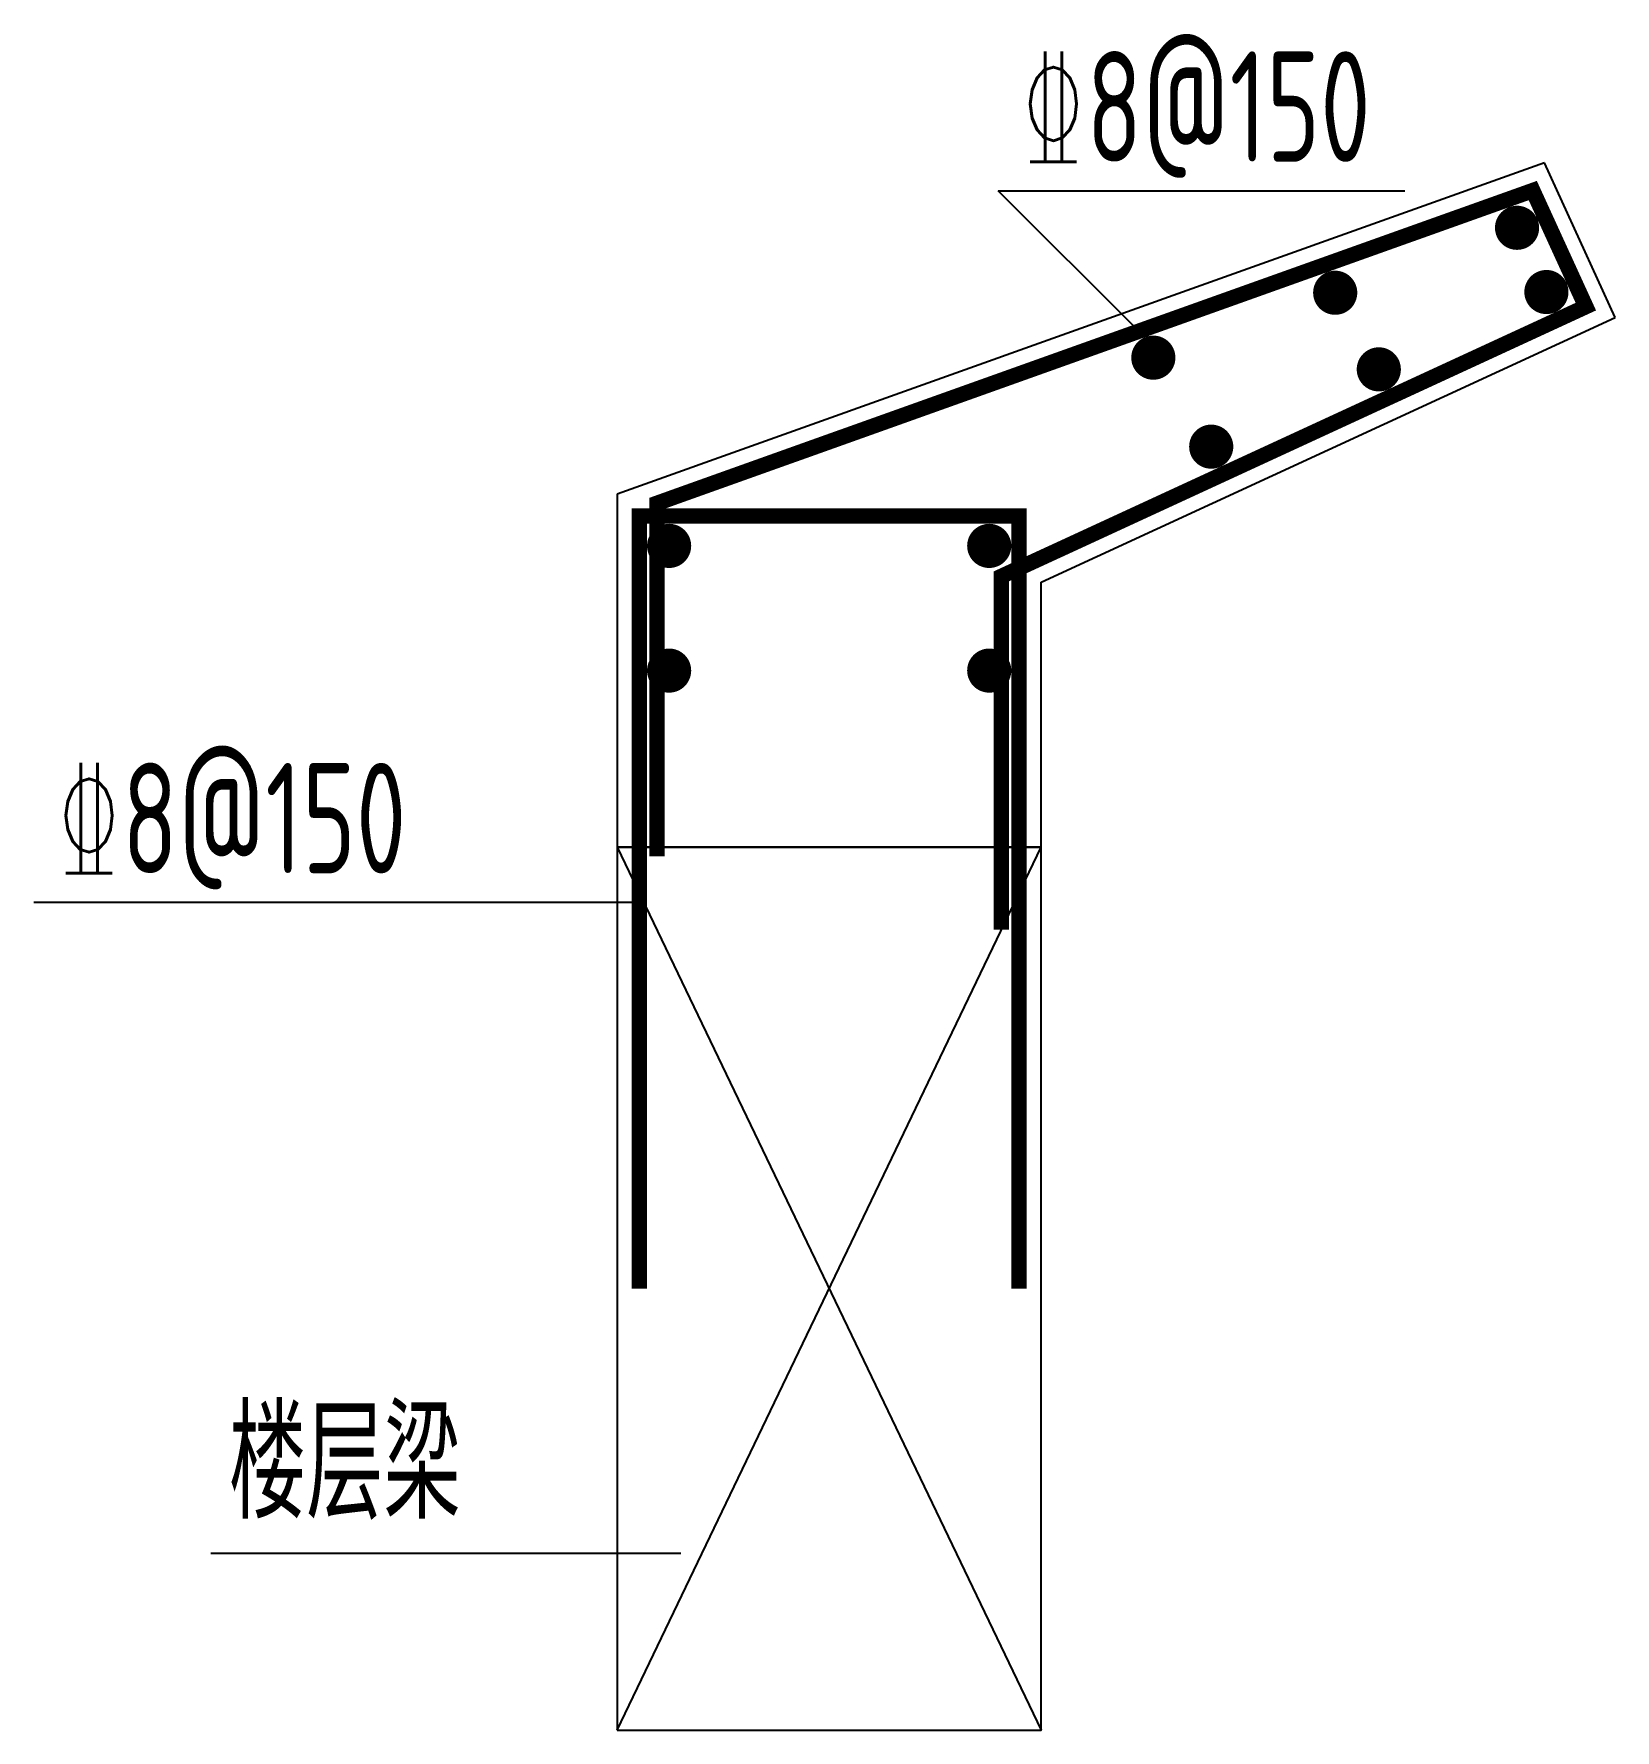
# Model space of a CAD drawing. Extents: x -1321 to 2260, y -2000 to 1842.
import ezdxf

# ---------------------------------------------------------------- set-up
doc = ezdxf.new("R2010")
doc.units = 0
doc.header["$MEASUREMENT"] = 0
for name, color, linetype in [('S-OTHER-THIN', 3, 'Continuous'), ('S-REIN', 6, 'Continuous'), ('S-REIN-POINT', 30, 'Continuous'), ('S-TEXT', 7, 'Continuous')]:
    doc.layers.add(name, color=color, linetype=linetype)
doc.styles.add('TSSD_Label', font='tssdeng.shx', dxfattribs={"width": 0.7, "bigfont": 'hztxt.shx'})

msp = doc.modelspace()

# ---------------------------------------------------------------- linework, layer by layer
at = {"layer": 'S-OTHER-THIN', "color": 7}
for p, q in [((2100, 1550), (0, 800)), ((2260, 1200), (2100, 1550)), ((960, 600), (2260, 1200)), ((0, 800), (0, 0)), ((960, 0), (960, 600)), ((0, 0), (960, 0)), ((0, -2000), (960, 0)), ((0, 0), (960, -2000)), ((-306, -1600), (-920.8, -1600)), ((144, -1600), (-306, -1600))]:
    msp.add_line(p, q, dxfattribs=at)
at = {"layer": 'S-OTHER-THIN'}
for p, q in [((1181.1, 1168.7), (862.9, 1486.9)), ((862.9, 1486.9), (1784.1, 1486.9)), ((-400, -125), (-1321.2, -125)), ((50, -125), (-400, -125))]:
    msp.add_line(p, q, dxfattribs=at)
at = {"layer": 'S-OTHER-THIN', "color": 7}
msp.add_lwpolyline([(0, -2000), (960, -2000), (960, 0), (0, 0)], close=True, dxfattribs=at)
at = {"layer": 'S-REIN', "const_width": 35}
for points in [[(870, -186.5), (870, 613.5), (960, 655.1), (1010, 678.1), (2193.8, 1224.5), (2073.6, 1487.5), (288.7, 850), (148.7, 800), (90, 779), (90, -21)], [(50, -1000), (50, 750), (910, 750), (910, -1000)]]:
    msp.add_lwpolyline(points, dxfattribs=at)
at = {"layer": 'S-REIN-POINT', "const_width": 50}
for points in [[(2063, 1403.1, 1), (2013, 1403.1, 1)], [(2129.5, 1257.6, 1), (2079.5, 1257.6, 1)], [(1651.1, 1256, 1), (1601.1, 1256, 1)], [(1239.2, 1108.9, 1), (1189.2, 1108.9, 1)], [(1749.9, 1082.4, 1), (1699.9, 1082.4, 1)], [(1370.3, 907.3, 1), (1320.3, 907.3, 1)], [(142.5, 682.5, 1), (92.5, 682.5, 1)], [(867.5, 682.5, 1), (817.5, 682.5, 1)], [(142.5, 400, 1), (92.5, 400, 1)], [(867.5, 400, 1), (817.5, 400, 1)]]:
    msp.add_lwpolyline(points, format="xyb", close=True, dxfattribs=at)

# ---------------------------------------------------------------- texts
at = {"layer": 'S-TEXT', "style": 'TSSD_Label', "width": 0.7}
for s, p in [('%%1328@150', (912.9, 1552.7)), ('%%1328@150', (-1271.2, -59.2)), ('楼层梁', (-879.5, -1521.2))]:
    msp.add_text(s, height=250, dxfattribs=at).set_placement(p)

doc.saveas('drawing.dxf')
